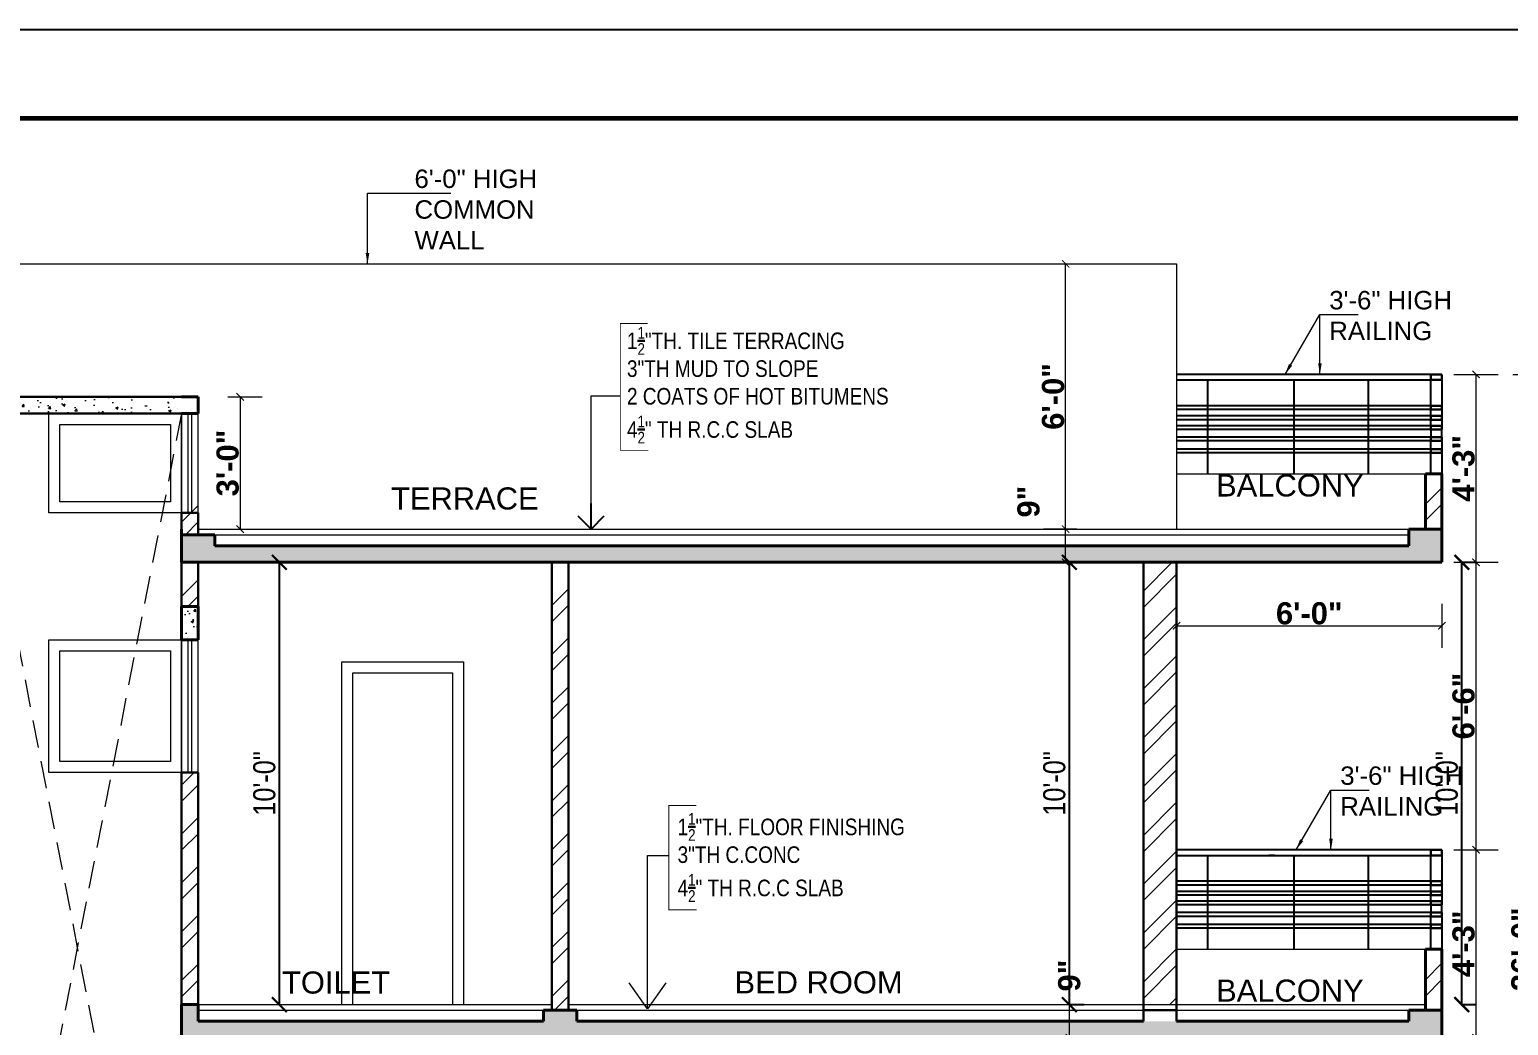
# Model space of a CAD drawing. Header units: feet. Extents: x 18471 to 30550, y -13540 to -11719.
# Drawn here: x 21024.7 to 21426, y -12119.7 to -11849.5 of the extents above; entities that cross this region are included whole.
import ezdxf

# ---------------------------------------------------------------- set-up
doc = ezdxf.new("R2010")
doc.units = ezdxf.units.FT
doc.header["$MEASUREMENT"] = 0
doc.header["$PDMODE"] = 2
doc.linetypes.add('DASHED', pattern=[0.75, 0.5, -0.25])
doc.layers.get('0').update_dxf_attribs({"lineweight": 30})
for name, color, linetype, plot in [('BLK_1_FLR_1_REGULAR_ROOM_1', 1, 'Continuous', False), ('BLK_1_FLR_1_REGULAR_ROOM_2', 1, 'Continuous', False), ('BLK_1_FLR_1_WC_BATH_HT', 3, 'Continuous', False)]:
    doc.layers.add(name, color=color, linetype=linetype, plot=plot)
for name, color, linetype, lineweight in [('DIM', 7, 'Continuous', 18), ('DIM 01', 7, 'Continuous', 9), ('DOOR', 32, 'Continuous', 13), ('Flooring', 160, 'Continuous', 15), ('HATCH', 9, 'Continuous', 20), ('PARAPET', 33, 'Continuous', 13), ('RAILING', 210, 'Continuous', 25), ('SLAB RCC', 1, 'Continuous', 40), ('SPECS', 7, 'Continuous', 13), ('TEXT', 7, 'Continuous', 30), ('WALL', 10, 'Continuous', 30), ('WINDOW', 150, 'Continuous', 20)]:
    doc.layers.add(name, color=color, linetype=linetype, lineweight=lineweight)
doc.styles.add('AR. TEXT 01', font='arialbd.ttf')
doc.styles.add('DIM TEXT', font='GOTHIC.TTF', dxfattribs={"height": 5})
doc.styles.add('PLUMBING', font='gbeitc.shx', dxfattribs={"height": 550})
doc.styles.get("Standard").update_dxf_attribs({"font": 'ARIALN.TTF'})
doc.styles.add('TEXT', font='arial.ttf', dxfattribs={"height": 5})
doc.dimstyles.new('DIM 50', dxfattribs={"dimtxt": 6, "dimasz": 3, "dimexe": 6, "dimexo": 4, "dimgap": 0.3125, "dimtad": 1, "dimzin": 3, "dimdsep": 46, "dimlunit": 4, "dimtxsty": 'AR. TEXT 01', "dimblk": 'DOT', "dimcen": 0.09, "dimclrd": 5, "dimclre": 5, "dimclrt": 5, "dimazin": 0, "dimtfac": 0.8, "dimtofl": 0, "dimtmove": 1, "dimatfit": 3, "dimfxl": 6, "dimfxlon": 1, "dimfrac": 1, "dimtolj": 1, "dimtzin": 0, "dimlwd": -1, "dimlwe": -1, "dimarcsym": 1})
doc.dimstyles.new('DIM STYLE', dxfattribs={"dimtxt": 5, "dimasz": 3, "dimexe": 0, "dimexo": 0, "dimgap": 1.5, "dimtad": 1, "dimdec": 4, "dimzin": 3, "dimdsep": 46, "dimlunit": 4, "dimtxsty": 'DIM TEXT', "dimblk": 'ARCHTICK', "dimcen": 0, "dimdle": 1, "dimclrd": 256, "dimclre": 253, "dimclrt": 256, "dimadec": 0, "dimazin": 0, "dimtfac": 0.75, "dimtdec": 4, "dimtofl": 0, "dimtmove": 1, "dimatfit": 3, "dimfxl": 1, "dimfrac": 1, "dimtolj": 1, "dimtzin": 0, "dimlwd": -1, "dimlwe": -1, "dimarcsym": 0})
doc.dimstyles.get("Standard").update_dxf_attribs({"dimtxt": 6, "dimasz": 4, "dimexe": 4, "dimexo": 4, "dimgap": 1, "dimtad": 1, "dimdec": 1, "dimzin": 3, "dimdsep": 46, "dimlunit": 4, "dimtxsty": 'Standard', "dimblk": 'ARCHTICK', "dimcen": 0.09, "dimadec": 0, "dimazin": 0, "dimtfac": 1.005, "dimtdec": 1, "dimtofl": 0, "dimtmove": 2, "dimatfit": 3, "dimfxl": 4, "dimfxlon": 1, "dimtolj": 1, "dimtzin": 0, "dimarcsym": 0})
doc.dimstyles.new('STANDARD$7', dxfattribs={"dimtxt": 400, "dimasz": 400, "dimexe": 50, "dimexo": 0, "dimgap": 100, "dimtad": 0, "dimdec": 0, "dimzin": 0, "dimdsep": 46, "dimtxsty": 'PLUMBING', "dimcen": 0, "dimdle": 50, "dimse1": 1, "dimse2": 1, "dimclrd": 256, "dimclre": 63, "dimclrt": 256, "dimadec": 0, "dimazin": 0, "dimtfac": 1, "dimtdec": 0, "dimtofl": 0, "dimtmove": 0, "dimatfit": 3, "dimldrblk": 'OPEN90', "dimfxl": 1, "dimtolj": 1, "dimtzin": 0, "dimlwd": -1, "dimlwe": -1, "dimarcsym": 0})

# ---------------------------------------------------------------- blocks, each defined once
blk = doc.blocks.new('_ArchTick')
at = {"color": 0, "linetype": 'ByBlock', "const_width": 0.15}
blk.add_lwpolyline([(-0.5, -0.5), (0.5, 0.5)], dxfattribs=at)
blk = doc.blocks.new('*D116')
at = {"layer": 'Defpoints', "color": 0, "transparency": 16777216}
for p in [(21306.88, -12114.07), (21306.88, -12114.07), (21306.88, -12123.07)]:
    blk.add_point(p, dxfattribs=at)
at = {"layer": 'DIM 01', "ltscale": 5, "transparency": 16777216}
for p, q in [((21306.88, -12123.07), (21306.88, -12114.07)), ((21310.88, -12114.07), (21312.88, -12114.07)), ((21310.88, -12123.07), (21312.88, -12123.07))]:
    blk.add_line(p, q, dxfattribs=at)
at = {"layer": 'DIM 01', "transparency": 16777216, "xscale": 2, "yscale": 2, "zscale": 2}
for p, rotation in [((21306.88, -12114.07), 90), ((21306.88, -12123.07), 270)]:
    blk.add_blockref('_ArchTick', p, dxfattribs=dict(at, rotation=rotation))
at = {"layer": 'DIM 01', "transparency": 16777216, "insert": (21306.88, -12106.19), "char_height": 6, "attachment_point": 5, "rotation": 90, "style": 'AR. TEXT 01'}
blk.add_mtext('\\A1;9"', dxfattribs=at)
blk = doc.blocks.new('*D117')
at = {"layer": 'BLK_1_FLR_1_REGULAR_ROOM_1', "color": 0, "lineweight": -2, "transparency": 16777216}
for p, q in [((21306.88, -11994.07), (21310.88, -11994.07)), ((21306.88, -12114.07), (21306.88, -11994.07)), ((21306.88, -12114.07), (21310.88, -12114.07))]:
    blk.add_line(p, q, dxfattribs=at)
at = {"layer": 'Defpoints', "color": 0, "transparency": 16777216}
for p in [(21306.88, -11994.07), (21306.88, -11994.07), (21306.88, -12114.07)]:
    blk.add_point(p, dxfattribs=at)
at = {"layer": 'BLK_1_FLR_1_REGULAR_ROOM_1', "color": 0, "lineweight": -2, "transparency": 16777216, "xscale": 4, "yscale": 4, "zscale": 4}
for p, rotation in [((21306.88, -11994.07), 90), ((21306.88, -12114.07), 270)]:
    blk.add_blockref('_ArchTick', p, dxfattribs=dict(at, rotation=rotation))
at = {"layer": 'BLK_1_FLR_1_REGULAR_ROOM_1', "color": 0, "transparency": 16777216, "insert": (21302.82, -12054.07), "char_height": 6, "attachment_point": 5, "rotation": 90}
blk.add_mtext('\\A1;10\'-0"', dxfattribs=at)
blk = doc.blocks.new('*D125')
at = {"layer": 'Defpoints', "color": 0, "transparency": 16777216}
for p in [(21391.48, -12072.07), (21417.24, -12072.07), (21391.48, -12123.07)]:
    blk.add_point(p, dxfattribs=at)
at = {"layer": 'DIM 01', "ltscale": 5, "transparency": 16777216}
for p, q in [((21411.24, -12072.07), (21423.24, -12072.07)), ((21417.24, -12123.07), (21417.24, -12072.07)), ((21411.24, -12123.07), (21423.24, -12123.07))]:
    blk.add_line(p, q, dxfattribs=at)
at = {"layer": 'DIM 01', "transparency": 16777216, "xscale": 2, "yscale": 2, "zscale": 2}
for p, rotation in [((21417.24, -12072.07), 90), ((21417.24, -12123.07), 270)]:
    blk.add_blockref('_ArchTick', p, dxfattribs=dict(at, rotation=rotation))
at = {"layer": 'DIM 01', "transparency": 16777216, "insert": (21413.87, -12097.57), "char_height": 6, "attachment_point": 5, "rotation": 90, "style": 'AR. TEXT 01'}
blk.add_mtext('\\A1;4\'-3"', dxfattribs=at)
blk = doc.blocks.new('*D126')
at = {"layer": 'Defpoints', "color": 0, "transparency": 16777216}
for p in [(21391.48, -11994.07), (21417.24, -11994.07), (21391.48, -12072.07)]:
    blk.add_point(p, dxfattribs=at)
at = {"layer": 'DIM 01', "ltscale": 5, "transparency": 16777216}
for p, q in [((21411.24, -11994.07), (21423.24, -11994.07)), ((21417.24, -12072.07), (21417.24, -11994.07)), ((21411.24, -12072.07), (21423.24, -12072.07))]:
    blk.add_line(p, q, dxfattribs=at)
at = {"layer": 'DIM 01', "transparency": 16777216, "xscale": 2, "yscale": 2, "zscale": 2}
for p, rotation in [((21417.24, -11994.07), 90), ((21417.24, -12072.07), 270)]:
    blk.add_blockref('_ArchTick', p, dxfattribs=dict(at, rotation=rotation))
at = {"layer": 'DIM 01', "transparency": 16777216, "insert": (21413.87, -12033.07), "char_height": 6, "attachment_point": 5, "rotation": 90, "style": 'AR. TEXT 01'}
blk.add_mtext('\\A1;6\'-6"', dxfattribs=at)
blk = doc.blocks.new('*D127')
at = {"layer": 'Defpoints', "color": 0, "transparency": 16777216}
for p in [(21389.98, -11943.07), (21417.24, -11943.07), (21391.48, -11994.07)]:
    blk.add_point(p, dxfattribs=at)
at = {"layer": 'DIM 01', "ltscale": 5, "transparency": 16777216}
for p, q in [((21411.24, -11943.07), (21423.24, -11943.07)), ((21417.24, -11994.07), (21417.24, -11943.07)), ((21411.24, -11994.07), (21423.24, -11994.07))]:
    blk.add_line(p, q, dxfattribs=at)
at = {"layer": 'DIM 01', "transparency": 16777216, "xscale": 2, "yscale": 2, "zscale": 2}
for p, rotation in [((21417.24, -11943.07), 90), ((21417.24, -11994.07), 270)]:
    blk.add_blockref('_ArchTick', p, dxfattribs=dict(at, rotation=rotation))
at = {"layer": 'DIM 01', "transparency": 16777216, "insert": (21413.87, -11968.57), "char_height": 6, "attachment_point": 5, "rotation": 90, "style": 'AR. TEXT 01'}
blk.add_mtext('\\A1;4\'-3"', dxfattribs=at)
blk = doc.blocks.new('*D128')
at = {"layer": 'Defpoints', "color": 0, "transparency": 16777216}
for p in [(21391.48, -11943.07), (21411.16, -12255.07), (21433.22, -12255.07)]:
    blk.add_point(p, dxfattribs=at)
at = {"layer": 'DIM 01', "ltscale": 5, "transparency": 16777216}
for p, q in [((21427.22, -11943.07), (21439.22, -11943.07)), ((21433.22, -11943.07), (21433.22, -12255.07)), ((21427.22, -12255.07), (21439.22, -12255.07))]:
    blk.add_line(p, q, dxfattribs=at)
at = {"layer": 'DIM 01', "transparency": 16777216, "xscale": 2, "yscale": 2, "zscale": 2}
for p, rotation in [((21433.22, -11943.07), 90), ((21433.22, -12255.07), 270)]:
    blk.add_blockref('_ArchTick', p, dxfattribs=dict(at, rotation=rotation))
at = {"layer": 'DIM 01', "transparency": 16777216, "insert": (21429.85, -12099.07), "char_height": 6, "attachment_point": 5, "rotation": 90, "style": 'AR. TEXT 01'}
blk.add_mtext('\\A1;26\'-0"', dxfattribs=at)
blk = doc.blocks.new('_Open90')
at = {"color": 0, "linetype": 'ByBlock', "lineweight": -2}
for p, q in [((0, 0), (-1, 0)), ((-0.5, 0.5), (0, 0)), ((0, 0), (-0.5, -0.5))]:
    blk.add_line(p, q, dxfattribs=at)
blk = doc.blocks.new('*D132')
at = {"layer": 'Defpoints', "color": 0, "ltscale": 5, "transparency": 16777216}
for p in [(21305.87, -11985.07), (21312.88, -11985.07), (21312.88, -11994.07)]:
    blk.add_point(p, dxfattribs=at)
at = {"layer": 'DIM 01', "ltscale": 5, "transparency": 16777216}
for p, q in [((21308.88, -11985.07), (21299.87, -11985.07)), ((21305.87, -11994.07), (21305.87, -11985.07)), ((21308.88, -11994.07), (21299.87, -11994.07))]:
    blk.add_line(p, q, dxfattribs=at)
at = {"layer": 'DIM 01', "ltscale": 5, "transparency": 16777216, "xscale": 2, "yscale": 2, "zscale": 2}
for p, rotation in [((21305.87, -11985.07), 90), ((21305.87, -11994.07), 270)]:
    blk.add_blockref('_ArchTick', p, dxfattribs=dict(at, rotation=rotation))
at = {"layer": 'DIM 01', "ltscale": 5, "transparency": 16777216, "insert": (21295.82, -11977.61), "char_height": 6, "attachment_point": 5, "rotation": 90, "style": 'AR. TEXT 01'}
blk.add_mtext('\\A1;9"', dxfattribs=at)
blk = doc.blocks.new('*D133')
at = {"layer": 'Defpoints', "color": 0, "ltscale": 5, "transparency": 16777216}
for p in [(21305.87, -11913.07), (21305.87, -11913.07), (21312.88, -11985.07)]:
    blk.add_point(p, dxfattribs=at)
at = {"layer": 'DIM 01', "ltscale": 5, "transparency": 16777216}
for p, q in [((21305.87, -11913.07), (21311.87, -11913.07)), ((21305.87, -11985.07), (21305.87, -11913.07)), ((21308.88, -11985.07), (21299.87, -11985.07))]:
    blk.add_line(p, q, dxfattribs=at)
at = {"layer": 'DIM 01', "ltscale": 5, "transparency": 16777216, "xscale": 2, "yscale": 2, "zscale": 2}
for p, rotation in [((21305.87, -11913.07), 90), ((21305.87, -11985.07), 270)]:
    blk.add_blockref('_ArchTick', p, dxfattribs=dict(at, rotation=rotation))
at = {"layer": 'DIM 01', "ltscale": 5, "transparency": 16777216, "insert": (21302.49, -11949.07), "char_height": 6, "attachment_point": 5, "rotation": 90, "style": 'AR. TEXT 01'}
blk.add_mtext('\\A1;6\'-0"', dxfattribs=at)
blk = doc.blocks.new('*D134')
at = {"layer": 'Defpoints', "color": 0, "transparency": 16777216}
for p in [(21335.98, -11994.07), (21407.98, -11994.07), (21407.98, -12011.31)]:
    blk.add_point(p, dxfattribs=at)
at = {"layer": 'DIM 01', "ltscale": 5, "transparency": 16777216}
for p, q in [((21335.98, -12005.31), (21335.98, -12017.31)), ((21407.98, -12005.31), (21407.98, -12017.31)), ((21335.98, -12011.31), (21407.98, -12011.31))]:
    blk.add_line(p, q, dxfattribs=at)
at = {"layer": 'DIM 01', "transparency": 16777216, "xscale": 2, "yscale": 2, "zscale": 2, "rotation": 180}
blk.add_blockref('_ArchTick', (21335.98, -12011.31), dxfattribs=at)
at = {"layer": 'DIM 01', "transparency": 16777216, "xscale": 2, "yscale": 2, "zscale": 2}
blk.add_blockref('_ArchTick', (21407.98, -12011.31), dxfattribs=at)
at = {"layer": 'DIM 01', "transparency": 16777216, "insert": (21371.98, -12007.94), "char_height": 6, "attachment_point": 5, "style": 'AR. TEXT 01'}
blk.add_mtext('\\A1;6\'-0"', dxfattribs=at)
blk = doc.blocks.new('*D135')
at = {"layer": 'Defpoints', "color": 0, "transparency": 16777216}
for p in [(21074.52, -11949.18), (21074.52, -11985.07), (21081.88, -11985.07)]:
    blk.add_point(p, dxfattribs=at)
at = {"layer": 'DIM 01', "ltscale": 5, "transparency": 16777216}
for p, q in [((21078.52, -11949.18), (21087.88, -11949.18)), ((21081.88, -11949.18), (21081.88, -11985.07)), ((21078.52, -11985.07), (21087.88, -11985.07))]:
    blk.add_line(p, q, dxfattribs=at)
at = {"layer": 'DIM 01', "transparency": 16777216, "xscale": 2, "yscale": 2, "zscale": 2}
for p, rotation in [((21081.88, -11949.18), 90), ((21081.88, -11985.07), 270)]:
    blk.add_blockref('_ArchTick', p, dxfattribs=dict(at, rotation=rotation))
at = {"layer": 'DIM 01', "transparency": 16777216, "insert": (21078.5, -11967.13), "char_height": 6, "attachment_point": 5, "rotation": 90, "style": 'AR. TEXT 01'}
blk.add_mtext('\\A1;3\'-0"', dxfattribs=at)
blk = doc.blocks.new('*D333')
at = {"layer": 'BLK_1_FLR_1_WC_BATH_HT', "color": 0, "lineweight": -2, "transparency": 16777216}
for p, q in [((21092.51, -12114.07), (21092.51, -11994.07)), ((21096.51, -11994.07), (21096.51, -11994.07)), ((21096.51, -12114.07), (21096.51, -12114.07))]:
    blk.add_line(p, q, dxfattribs=at)
at = {"layer": 'Defpoints', "color": 0, "transparency": 16777216}
for p in [(21092.51, -11994.07), (21092.51, -11994.07), (21092.51, -12114.07)]:
    blk.add_point(p, dxfattribs=at)
at = {"layer": 'BLK_1_FLR_1_WC_BATH_HT', "color": 0, "lineweight": -2, "transparency": 16777216, "xscale": 4, "yscale": 4, "zscale": 4}
for p, rotation in [((21092.51, -11994.07), 90), ((21092.51, -12114.07), 270)]:
    blk.add_blockref('_ArchTick', p, dxfattribs=dict(at, rotation=rotation))
at = {"layer": 'BLK_1_FLR_1_WC_BATH_HT', "color": 0, "transparency": 16777216, "insert": (21088.45, -12054.07), "char_height": 6, "attachment_point": 5, "rotation": 90}
blk.add_mtext('\\A1;10\'-0"', dxfattribs=at)
blk = doc.blocks.new('*D403')
at = {"layer": 'BLK_1_FLR_1_REGULAR_ROOM_2', "color": 0, "lineweight": -2, "transparency": 16777216}
for p, q in [((21413.37, -11994.07), (21417.37, -11994.07)), ((21413.37, -12114.07), (21413.37, -11994.07)), ((21413.37, -12114.07), (21417.37, -12114.07))]:
    blk.add_line(p, q, dxfattribs=at)
at = {"layer": 'Defpoints', "color": 0, "transparency": 16777216}
for p in [(21413.37, -11994.07), (21413.37, -11994.07), (21413.37, -12114.07)]:
    blk.add_point(p, dxfattribs=at)
at = {"layer": 'BLK_1_FLR_1_REGULAR_ROOM_2', "color": 0, "lineweight": -2, "transparency": 16777216, "xscale": 4, "yscale": 4, "zscale": 4}
for p, rotation in [((21413.37, -11994.07), 90), ((21413.37, -12114.07), 270)]:
    blk.add_blockref('_ArchTick', p, dxfattribs=dict(at, rotation=rotation))
at = {"layer": 'BLK_1_FLR_1_REGULAR_ROOM_2', "color": 0, "transparency": 16777216, "insert": (21409.31, -12054.07), "char_height": 6, "attachment_point": 5, "rotation": 90}
blk.add_mtext('\\A1;10\'-0"', dxfattribs=at)

msp = doc.modelspace()

# ---------------------------------------------------------------- hatches: boundary and pattern name
at = {"layer": 'HATCH', "ltscale": 20}
h = msp.add_hatch(dxfattribs=at)
h.set_pattern_fill('AR-CONC', color=256, style=0)
h.set_pattern_definition([(50, (-49381.721, 64283.4427), (7.17260183, -0.62752135), [0.75, -8.25]), (-5, (-49381.721, 64283.443), (-1.38751334, 7.52192134), [0.6, -6.6]), (100.4514445, (-49381.123, 64283.3904), (5.78508847, 6.8943999), [0.6374019, -7.0114211]), (46.1842, (-49381.721, 64285.443), (10.6724133, -1.6551928), [1.125, -12.375]), (96.635635, (-49380.832, 64285.305), (9.3466195, 9.741186), [0.9561034, -10.5171376]), (-8.815836, (-49381.721, 64285.443), (9.3466195, 9.741186), [0.9, -9.9]), (21, (-49380.721, 64284.9427), (5.96907052, -4.0261889), [0.75, -8.25]), (-34, (-49380.721, 64284.943), (2.4331533, 7.25150045), [0.6, -6.6]), (71.451445, (-49380.2235, 64284.607), (8.40222377, 3.22531153), [0.6374019, -7.0114211]), (37.5, (-49381.721, 64283.4427), (0.12159855, 3.32893854), [0, -6.52, 0, -6.7, 0, -6.625]), (7.5, (-49381.721, 64283.4427), (2.63069537, 3.94411712), [0, -3.82, 0, -6.37, 0, -2.525]), (-32.5, (-49383.951, 64283.4427), (5.33822436, -0.22554872), [0, -2.5, 0, -7.8, 0, -10.35]), (-42.5, (-49384.951, 64283.4427), (5.8318617, 1.00104982), [0, -3.25, 0, -5.18, 0, -7.35])])
h.paths.add_polyline_path([(20998.984, -11953.676), (21064.484, -11953.676), (21064.484, -11949.176), (20998.984, -11949.176)])
at = {"layer": 'HATCH', "ltscale": 25}
h = msp.add_hatch(dxfattribs=at)
h.set_pattern_fill('ANSI32', color=256, scale=25, style=0)
h.set_pattern_definition([(45, (-48768.221, 64419.943), (-6.6291261, 6.6291261), []), (45, (-48763.8015, 64419.943), (-6.6291261, 6.6291261), [])])
h.paths.add_polyline_path([(21407.984, -11970.074), (21403.484, -11970.074), (21403.484, -11986.574), (21407.984, -11986.574)])
h = msp.add_hatch(dxfattribs=at)
h.set_pattern_fill('ANSI32', color=256, scale=25, style=0)
h.set_pattern_definition([(45, (-49375.721, 64290.943), (-6.6291261, 6.6291261), []), (45, (-49371.3015, 64290.943), (-6.6291261, 6.6291261), [])])
h.paths.add_polyline_path([(21065.984, -11986.574), (21070.484, -11986.574), (21070.484, -11976.176), (21065.984, -11976.176)])
at = {"layer": 'HATCH', "ltscale": 20}
h = msp.add_hatch(dxfattribs=at)
h.set_pattern_fill('AR-CONC', color=256, style=0)
h.set_pattern_definition([(50, (4892.995, 22476.2965), (7.1726018, -0.62752135), [0.75, -8.25]), (-5, (4892.995, 22476.2965), (-1.3875133, 7.5219213), [0.6, -6.6]), (100.4514, (4893.593, 22476.244), (5.7850938, 6.8943954), [0.6374019, -7.0114211]), (46.1842, (4892.995, 22478.2965), (10.6724105, -1.6551901), [1.125, -12.375]), (96.6356, (4893.885, 22478.159), (9.346627, 9.7411787), [0.956103, -10.51713]), (-8.8158, (4892.995, 22478.296), (9.3466195, 9.741186), [0.9, -9.9]), (21, (4893.995, 22477.7965), (5.9690705, -4.0261889), [0.75, -8.25]), (-34, (4893.995, 22477.7965), (2.4331533, 7.2515005), [0.6, -6.6]), (71.4514, (4894.493, 22477.461), (8.4022263, 3.225305), [0.6374019, -7.0114211]), (37.5, (4892.9953, 22476.2965), (0.12159855, 3.32893854), [0, -6.52, 0, -6.7, 0, -6.625]), (7.5, (4892.9953, 22476.2965), (2.63069537, 3.94411712), [0, -3.82, 0, -6.37, 0, -2.525]), (-32.5, (4890.7653, 22476.2965), (5.33822436, -0.22554872), [0, -2.5, 0, -7.8, 0, -10.35]), (-42.5, (4889.7653, 22476.2965), (5.8318617, 1.0010498), [0, -3.25, 0, -5.18, 0, -7.35])])
h.paths.add_polyline_path([(21407.984, -11985.074), (21398.984, -11985.074), (21398.984, -11989.574), (21173.234, -11989.574), (21164.234, -11989.574), (21074.984, -11989.574), (21074.984, -11986.574), (21065.984, -11986.574), (21065.984, -11994.074), (21308.984, -11994.074), (21407.984, -11994.074)])
at = {"layer": 'HATCH', "ltscale": 25}
h = msp.add_hatch(dxfattribs=at)
h.set_pattern_fill('ANSI32', color=256, scale=25, style=0)
h.set_pattern_definition([(45, (1262.344, 23294.311), (-6.629126, 6.629126), []), (45, (1266.763, 23294.311), (-6.629126, 6.629126), [])])
h.paths.add_polyline_path([(21070.484, -11994.074), (21065.984, -11994.074), (21065.984, -12006.074), (21070.484, -12006.074)])
h = msp.add_hatch(dxfattribs=at)
h.set_pattern_fill('ANSI32', color=256, scale=25, style=0)
h.set_pattern_definition([(45, (4910.995, 22467.2965), (-6.629126, 6.629126), []), (45, (4915.415, 22467.2965), (-6.629126, 6.629126), [])])
h.paths.add_polyline_path([(21335.984, -11994.074), (21326.984, -11994.074), (21326.984, -12114.074), (21335.984, -12114.074), (21335.984, -12072.074)])
h = msp.add_hatch(dxfattribs=at)
h.set_pattern_fill('ANSI32', color=256, scale=25, style=0)
h.set_pattern_definition([(45, (4892.995, 22473.2965), (-6.629126, 6.629126), []), (45, (4897.415, 22473.2965), (-6.629126, 6.629126), [])])
h.paths.add_polyline_path([(21170.984, -11997.074), (21166.484, -11997.074), (21166.484, -12115.574), (21170.984, -12115.574)])
at = {"layer": 'HATCH', "ltscale": 20}
h = msp.add_hatch(dxfattribs=at)
h.set_pattern_fill('AR-CONC', color=256, style=0)
h.set_pattern_definition([(50, (1262.3437, 23294.3106), (7.1726018, -0.62752135), [0.75, -8.25]), (-5, (1262.344, 23294.3106), (-1.3875133, 7.5219213), [0.6, -6.6]), (100.4514, (1262.9414, 23294.258), (5.7850938, 6.8943954), [0.6374019, -7.0114211]), (46.1842, (1262.344, 23296.311), (10.6724105, -1.6551901), [1.125, -12.375]), (96.6356, (1263.233, 23296.173), (9.346627, 9.7411787), [0.956103, -10.51713]), (-8.8158, (1262.344, 23296.311), (9.3466195, 9.741186), [0.9, -9.9]), (21, (1263.3437, 23295.8106), (5.9690705, -4.0261889), [0.75, -8.25]), (-34, (1263.344, 23295.8106), (2.4331533, 7.2515005), [0.6, -6.6]), (71.4514, (1263.841, 23295.475), (8.4022263, 3.225305), [0.6374019, -7.0114211]), (37.5, (1262.3437, 23294.3106), (0.12159855, 3.32893854), [0, -6.52, 0, -6.7, 0, -6.625]), (7.5, (1262.3437, 23294.3106), (2.63069537, 3.94411712), [0, -3.82, 0, -6.37, 0, -2.525]), (-32.5, (1260.1137, 23294.3106), (5.33822436, -0.22554872), [0, -2.5, 0, -7.8, 0, -10.35]), (-42.5, (1259.1137, 23294.3106), (5.8318617, 1.0010498), [0, -3.25, 0, -5.18, 0, -7.35])])
h.paths.add_polyline_path([(21070.484, -12006.074), (21065.984, -12006.074), (21065.984, -12015.074), (21070.484, -12015.074)])
at = {"layer": 'HATCH', "ltscale": 25}
h = msp.add_hatch(dxfattribs=at)
h.set_pattern_fill('ANSI32', color=256, scale=25, style=0)
h.set_pattern_definition([(45, (4880.995, 22473.2965), (-6.629126, 6.629126), []), (45, (4885.415, 22473.2965), (-6.629126, 6.629126), [])])
h.paths.add_polyline_path([(21070.484, -12171.074), (21065.984, -12171.074), (21065.984, -12255.074), (21063.734, -12255.074), (21063.734, -12261.074), (21061.484, -12261.074), (21061.484, -12267.074), (21074.984, -12267.074), (21074.984, -12261.074), (21072.734, -12261.074), (21072.734, -12255.074), (21070.484, -12255.074)])
h.paths.add_polyline_path([(21070.484, -12051.074), (21065.984, -12051.074), (21065.984, -12114.074), (21070.484, -12114.074)])
h = msp.add_hatch(dxfattribs=at)
h.set_pattern_fill('ANSI32', color=256, scale=25, style=0)
h.set_pattern_definition([(45, (-48768.221, 64290.943), (-6.6291261, 6.6291261), []), (45, (-48763.8015, 64290.943), (-6.6291261, 6.6291261), [])])
h.paths.add_polyline_path([(21407.984, -12099.074), (21403.484, -12099.074), (21403.484, -12115.574), (21407.984, -12115.574)])
at = {"layer": 'HATCH', "ltscale": 20}
h = msp.add_hatch(dxfattribs=at)
h.set_pattern_fill('AR-CONC', color=256, style=0)
h.set_pattern_definition([(50, (4892.995, 22473.2965), (7.1726018, -0.62752135), [0.75, -8.25]), (-5, (4892.995, 22473.2965), (-1.3875133, 7.5219213), [0.6, -6.6]), (100.4514, (4893.593, 22473.244), (5.7850938, 6.8943954), [0.6374019, -7.0114211]), (46.1842, (4892.995, 22475.2965), (10.6724105, -1.6551901), [1.125, -12.375]), (96.6356, (4893.885, 22475.159), (9.346627, 9.7411787), [0.956103, -10.51713]), (-8.8158, (4892.995, 22475.296), (9.3466195, 9.741186), [0.9, -9.9]), (21, (4893.995, 22474.7965), (5.9690705, -4.0261889), [0.75, -8.25]), (-34, (4893.995, 22474.7965), (2.4331533, 7.2515005), [0.6, -6.6]), (71.4514, (4894.493, 22474.461), (8.4022263, 3.225305), [0.6374019, -7.0114211]), (37.5, (4892.9953, 22473.2965), (0.12159855, 3.32893854), [0, -6.52, 0, -6.7, 0, -6.625]), (7.5, (4892.9953, 22473.2965), (2.63069537, 3.94411712), [0, -3.82, 0, -6.37, 0, -2.525]), (-32.5, (4890.7653, 22473.2965), (5.33822436, -0.22554872), [0, -2.5, 0, -7.8, 0, -10.35]), (-42.5, (4889.7653, 22473.2965), (5.8318617, 1.0010498), [0, -3.25, 0, -5.18, 0, -7.35])])
h.paths.add_polyline_path([(21070.484, -12114.074), (21065.984, -12114.074), (21065.984, -12123.074), (21407.984, -12123.074), (21407.984, -12115.574), (21398.984, -12115.574), (21398.984, -12118.574), (21173.234, -12118.574), (21173.234, -12115.574), (21164.234, -12115.574), (21164.234, -12118.574), (21070.484, -12118.574)])

# ---------------------------------------------------------------- linework, layer by layer
at = {"color": 3, "lineweight": 25}
msp.add_line((20520.543, -11849.532), (22380.543, -11849.532), dxfattribs=at)
at = {"layer": 'DIM', "const_width": 0.25}
for points in [[(21192.444, -11929.254), (21185.041, -11929.254), (21185.041, -11963.69), (21192.594, -11963.69)], [(21205.618, -12060.071), (21198.215, -12060.071), (21198.215, -12088.361), (21205.768, -12088.361)]]:
    msp.add_lwpolyline(points, dxfattribs=at)
at = {"layer": 'DOOR'}
for points in [[(21407.984, -11952.624), (21407.984, -11951.624)], [(21407.984, -11955.372), (21407.984, -11954.372)], [(21407.984, -11958.03), (21407.984, -11957.03)], [(21407.984, -11961.123), (21407.984, -11960.123)], [(21407.984, -11964.333), (21407.984, -11963.333)], [(21109.484, -12114.074), (21109.484, -12021.074), (21142.484, -12021.074), (21142.484, -12114.074)], [(21112.484, -12114.074), (21112.484, -12024.074), (21139.484, -12024.074), (21139.484, -12114.074)], [(21407.984, -12081.624), (21407.984, -12080.624)], [(21407.984, -12084.372), (21407.984, -12083.372)], [(21407.984, -12087.03), (21407.984, -12086.03)], [(21407.984, -12090.123), (21407.984, -12089.123)], [(21407.984, -12093.333), (21407.984, -12092.333)]]:
    msp.add_lwpolyline(points, dxfattribs=at)
at = {"layer": 'Flooring'}
for p, q in [((21070.484, -11985.074), (21398.984, -11985.074)), ((21074.984, -11986.574), (21398.984, -11986.574)), ((21406.121, -11985.074), (21407.984, -11985.074)), ((21070.484, -12114.074), (21166.484, -12114.074)), ((21170.984, -12114.074), (21403.484, -12114.074)), ((21070.484, -12115.574), (21164.234, -12115.574)), ((21173.234, -12115.574), (21398.984, -12115.574))]:
    msp.add_line(p, q, dxfattribs=at)
at = {"layer": 'PARAPET', "linetype": 'DASHED', "ltscale": 15}
for p, q in [((21065.984, -11953.676), (21009.484, -12243.074)), ((21065.984, -12243.074), (21009.484, -11953.676))]:
    msp.add_line(p, q, dxfattribs=at)
at = {"layer": 'RAILING', "lineweight": 15}
for p, q in [((21335.984, -11943.074), (21407.984, -11943.074)), ((21335.984, -11943.074), (21335.984, -11985.074)), ((21335.984, -11970.074), (21407.984, -11970.074)), ((21335.984, -12072.074), (21407.984, -12072.074)), ((21335.984, -12099.074), (21407.984, -12099.074))]:
    msp.add_line(p, q, dxfattribs=at)
at = {"layer": 'RAILING'}
for p, q in [((21407.984, -11943.074), (21335.984, -11943.074)), ((21335.984, -11944.574), (21407.984, -11944.574)), ((21344.349, -11944.574), (21344.349, -11970.074)), ((21367.815, -11944.574), (21367.815, -11970.074)), ((21387.96, -11944.574), (21387.96, -11970.074)), ((21404.984, -11951.624), (21404.984, -11944.574)), ((21407.984, -11944.574), (21407.984, -11943.074)), ((21407.984, -11943.074), (21407.984, -11944.574)), ((21407.984, -11944.574), (21407.984, -11951.624)), ((21407.984, -11951.624), (21335.984, -11951.624)), ((21407.984, -11952.624), (21335.984, -11952.624)), ((21407.984, -11954.372), (21335.984, -11954.372)), ((21404.984, -11954.372), (21404.984, -11952.624)), ((21407.984, -11952.624), (21407.984, -11951.624)), ((21407.984, -11951.624), (21407.984, -11952.624)), ((21407.984, -11952.624), (21407.984, -11954.372)), ((21407.984, -11955.372), (21407.984, -11954.372)), ((21407.984, -11954.372), (21407.984, -11955.372)), ((21407.984, -11955.372), (21335.984, -11955.372)), ((21407.984, -11957.03), (21335.984, -11957.03)), ((21407.984, -11958.03), (21335.984, -11958.03)), ((21404.984, -11957.03), (21404.984, -11955.372)), ((21404.984, -11958.03), (21404.984, -11960.123)), ((21407.984, -11955.372), (21407.984, -11957.03)), ((21407.984, -11958.03), (21407.984, -11957.03)), ((21407.984, -11957.03), (21407.984, -11958.03)), ((21407.984, -11960.123), (21407.984, -11958.03)), ((21407.984, -11960.123), (21335.984, -11960.123)), ((21407.984, -11961.123), (21335.984, -11961.123)), ((21404.984, -11963.333), (21404.984, -11961.123)), ((21407.984, -11961.123), (21407.984, -11960.123)), ((21407.984, -11960.123), (21407.984, -11961.123)), ((21407.984, -11961.123), (21407.984, -11963.333)), ((21407.984, -11963.333), (21335.984, -11963.333)), ((21407.984, -11964.333), (21335.984, -11964.333)), ((21404.984, -11970.074), (21404.984, -11964.333)), ((21407.984, -11964.333), (21407.984, -11963.333)), ((21407.984, -11963.333), (21407.984, -11964.333)), ((21407.984, -11964.333), (21407.984, -11970.074)), ((21407.984, -12072.074), (21335.984, -12072.074)), ((21335.984, -12072.074), (21335.984, -12073.574)), ((21335.984, -12073.574), (21407.984, -12073.574)), ((21344.349, -12073.574), (21344.349, -12099.074)), ((21362.529, -12073.574), (21361.029, -12073.574)), ((21367.815, -12073.574), (21367.815, -12099.074)), ((21387.96, -12073.574), (21387.96, -12099.074)), ((21404.984, -12080.624), (21404.984, -12073.574)), ((21407.984, -12073.574), (21407.984, -12072.074)), ((21407.984, -12072.074), (21407.984, -12073.574)), ((21407.984, -12073.574), (21407.984, -12080.624)), ((21335.984, -12080.624), (21335.984, -12081.624)), ((21407.984, -12080.624), (21335.984, -12080.624)), ((21407.984, -12081.624), (21335.984, -12081.624)), ((21404.984, -12083.372), (21404.984, -12081.624)), ((21407.984, -12081.624), (21407.984, -12080.624)), ((21407.984, -12080.624), (21407.984, -12081.624)), ((21407.984, -12081.624), (21407.984, -12083.372)), ((21335.984, -12083.372), (21335.984, -12084.372)), ((21407.984, -12083.372), (21335.984, -12083.372)), ((21407.984, -12084.372), (21335.984, -12084.372)), ((21335.984, -12086.03), (21335.984, -12087.03)), ((21407.984, -12086.03), (21335.984, -12086.03)), ((21404.984, -12086.03), (21404.984, -12084.372)), ((21407.984, -12084.372), (21407.984, -12083.372)), ((21407.984, -12083.372), (21407.984, -12084.372)), ((21407.984, -12084.372), (21407.984, -12086.03)), ((21407.984, -12087.03), (21407.984, -12086.03)), ((21407.984, -12086.03), (21407.984, -12087.03)), ((21407.984, -12087.03), (21335.984, -12087.03)), ((21407.984, -12089.123), (21335.984, -12089.123)), ((21335.984, -12089.123), (21335.984, -12090.123)), ((21407.984, -12090.123), (21335.984, -12090.123)), ((21404.984, -12087.03), (21404.984, -12089.123)), ((21404.984, -12092.333), (21404.984, -12090.123)), ((21407.984, -12089.123), (21407.984, -12087.03)), ((21407.984, -12090.123), (21407.984, -12089.123)), ((21407.984, -12089.123), (21407.984, -12090.123)), ((21407.984, -12090.123), (21407.984, -12092.333)), ((21407.984, -12092.333), (21335.984, -12092.333)), ((21335.984, -12092.333), (21335.984, -12093.333)), ((21407.984, -12093.333), (21335.984, -12093.333)), ((21404.984, -12099.074), (21404.984, -12093.333)), ((21407.984, -12093.333), (21407.984, -12092.333)), ((21407.984, -12092.333), (21407.984, -12093.333)), ((21407.984, -12093.333), (21407.984, -12099.074))]:
    msp.add_line(p, q, dxfattribs=at)
at = {"layer": 'RAILING', "lineweight": 30}
for p, q in [((21404.984, -11943.074), (21404.984, -11944.574)), ((21404.984, -11944.574), (21404.984, -11943.074)), ((21404.984, -11943.074), (21407.984, -11943.074)), ((21404.984, -11943.074), (21407.984, -11943.074)), ((21404.984, -11944.574), (21407.984, -11944.574)), ((21407.984, -11944.574), (21407.984, -11943.074)), ((21404.984, -11951.624), (21404.984, -11952.624)), ((21404.984, -11952.624), (21404.984, -11951.624)), ((21404.984, -11951.624), (21407.984, -11951.624)), ((21404.984, -11952.624), (21407.984, -11952.624)), ((21404.984, -11954.372), (21404.984, -11955.372)), ((21404.984, -11955.372), (21404.984, -11954.372)), ((21404.984, -11954.372), (21407.984, -11954.372)), ((21407.984, -11952.624), (21407.984, -11951.624)), ((21407.984, -11955.372), (21407.984, -11954.372)), ((21404.984, -11955.372), (21407.984, -11955.372)), ((21404.984, -11957.03), (21404.984, -11958.03)), ((21404.984, -11958.03), (21404.984, -11957.03)), ((21404.984, -11957.03), (21407.984, -11957.03)), ((21404.984, -11958.03), (21407.984, -11958.03)), ((21407.984, -11958.03), (21407.984, -11957.03)), ((21404.984, -11960.123), (21404.984, -11961.123)), ((21404.984, -11961.123), (21404.984, -11960.123)), ((21404.984, -11960.123), (21407.984, -11960.123)), ((21404.984, -11961.123), (21407.984, -11961.123)), ((21407.984, -11961.123), (21407.984, -11960.123)), ((21404.984, -11963.333), (21404.984, -11964.333)), ((21404.984, -11964.333), (21404.984, -11963.333)), ((21404.984, -11963.333), (21407.984, -11963.333)), ((21404.984, -11964.333), (21407.984, -11964.333)), ((21407.984, -11964.333), (21407.984, -11963.333)), ((21404.984, -12072.074), (21404.984, -12073.574)), ((21404.984, -12073.574), (21404.984, -12072.074)), ((21404.984, -12072.074), (21407.984, -12072.074)), ((21404.984, -12072.074), (21407.984, -12072.074)), ((21404.984, -12073.574), (21407.984, -12073.574)), ((21407.984, -12073.574), (21407.984, -12072.074)), ((21404.984, -12080.624), (21404.984, -12081.624)), ((21404.984, -12081.624), (21404.984, -12080.624)), ((21404.984, -12080.624), (21407.984, -12080.624)), ((21404.984, -12081.624), (21407.984, -12081.624)), ((21407.984, -12081.624), (21407.984, -12080.624)), ((21404.984, -12083.372), (21404.984, -12084.372)), ((21404.984, -12084.372), (21404.984, -12083.372)), ((21404.984, -12083.372), (21407.984, -12083.372)), ((21404.984, -12084.372), (21407.984, -12084.372)), ((21404.984, -12086.03), (21404.984, -12087.03)), ((21404.984, -12087.03), (21404.984, -12086.03)), ((21404.984, -12086.03), (21407.984, -12086.03)), ((21407.984, -12084.372), (21407.984, -12083.372)), ((21407.984, -12087.03), (21407.984, -12086.03)), ((21404.984, -12087.03), (21407.984, -12087.03)), ((21404.984, -12089.123), (21404.984, -12090.123)), ((21404.984, -12090.123), (21404.984, -12089.123)), ((21404.984, -12089.123), (21407.984, -12089.123)), ((21404.984, -12090.123), (21407.984, -12090.123)), ((21407.984, -12090.123), (21407.984, -12089.123)), ((21404.984, -12092.333), (21404.984, -12093.333)), ((21404.984, -12093.333), (21404.984, -12092.333)), ((21404.984, -12092.333), (21407.984, -12092.333)), ((21404.984, -12093.333), (21407.984, -12093.333)), ((21407.984, -12093.333), (21407.984, -12092.333))]:
    msp.add_line(p, q, dxfattribs=at)
at = {"layer": 'SLAB RCC', "lineweight": 0}
for p, q in [((20795.984, -11913.074), (21335.984, -11913.074)), ((21335.984, -11913.074), (21335.984, -11943.074))]:
    msp.add_line(p, q, dxfattribs=at)
at = {"layer": 'SLAB RCC'}
for p, q in [((21065.984, -11949.176), (21070.484, -11949.176)), ((21070.484, -11949.176), (21070.484, -11953.676)), ((21065.984, -11953.676), (21070.484, -11953.676)), ((21407.984, -11970.074), (21403.484, -11970.074)), ((21403.484, -11970.074), (21403.484, -11985.074)), ((21407.984, -11994.074), (21407.984, -11970.074)), ((21065.984, -11994.074), (21065.984, -11985.074)), ((21074.984, -11986.574), (21065.984, -11986.574)), ((21074.984, -11986.574), (21074.984, -11989.574)), ((21398.984, -11985.074), (21407.984, -11985.074)), ((21398.984, -11985.074), (21398.984, -11989.574)), ((21407.984, -11994.074), (21407.984, -11985.074)), ((21074.984, -11989.574), (21173.234, -11989.574)), ((21173.234, -11989.574), (21398.984, -11989.574)), ((21065.984, -11994.074), (21398.984, -11994.074)), ((21398.984, -11994.074), (21407.984, -11994.074)), ((21070.484, -12006.074), (21065.984, -12006.074)), ((21065.984, -12015.074), (21065.984, -12006.074)), ((21070.484, -12015.074), (21070.484, -12006.074)), ((21070.484, -12015.074), (21065.984, -12015.074)), ((21407.984, -12099.074), (21403.484, -12099.074)), ((21403.484, -12099.074), (21403.484, -12115.574)), ((21407.984, -12123.074), (21407.984, -12099.074)), ((21070.484, -12114.074), (21065.984, -12114.074)), ((21065.984, -12114.074), (21065.984, -12123.074)), ((21070.484, -12118.574), (21070.484, -12114.074)), ((21070.484, -12118.574), (21164.234, -12118.574)), ((21164.234, -12118.574), (21164.234, -12115.574)), ((21164.234, -12115.574), (21173.234, -12115.574)), ((21173.234, -12118.574), (21173.234, -12115.574)), ((21173.234, -12118.574), (21326.984, -12118.574)), ((21335.984, -12118.574), (21398.984, -12118.574)), ((21398.984, -12115.574), (21398.984, -12118.574)), ((21398.984, -12115.574), (21407.984, -12115.574))]:
    msp.add_line(p, q, dxfattribs=at)
at = {"layer": 'WALL', "color": 35, "linetype": 'Continuous', "lineweight": 60}
msp.add_line((20544.543, -11873.532), (22356.543, -11873.532), dxfattribs=at)
at = {"layer": 'WALL'}
for p, q in [((21070.484, -11949.176), (21004.984, -11949.176)), ((21070.484, -11953.676), (21004.984, -11953.676)), ((21065.984, -11985.074), (21065.984, -11980.676)), ((21065.984, -11980.676), (21070.484, -11980.676)), ((21070.484, -11986.574), (21070.484, -11980.676)), ((21065.984, -12006.074), (21065.984, -11994.074)), ((21070.484, -12006.074), (21070.484, -11994.074)), ((21166.484, -12115.574), (21166.484, -11994.074)), ((21170.984, -12115.574), (21170.984, -11994.074)), ((21326.984, -12115.574), (21326.984, -11994.074)), ((21335.984, -12115.574), (21335.984, -11994.074)), ((21065.984, -12114.074), (21065.984, -12051.074)), ((21065.984, -12051.074), (21070.484, -12051.074)), ((21070.484, -12114.074), (21070.484, -12051.074)), ((21326.984, -12115.574), (21326.984, -12118.574)), ((21335.984, -12115.574), (21326.984, -12115.574)), ((21335.984, -12115.574), (21335.984, -12118.574))]:
    msp.add_line(p, q, dxfattribs=at)
at = {"layer": 'WINDOW'}
for p, q in [((21065.984, -11980.676), (21065.984, -11953.676)), ((21067.734, -11980.676), (21067.734, -11953.676)), ((21068.734, -11980.676), (21068.734, -11953.676)), ((21070.484, -11980.676), (21070.484, -11953.676)), ((21404.984, -11951.624), (21404.984, -11952.624)), ((21404.984, -11954.372), (21404.984, -11955.372)), ((21404.984, -11957.03), (21404.984, -11958.03)), ((21404.984, -11960.123), (21404.984, -11961.123)), ((21404.984, -11963.333), (21404.984, -11964.333)), ((21065.984, -12051.074), (21065.984, -12015.074)), ((21067.734, -12051.074), (21067.734, -12015.074)), ((21068.734, -12051.074), (21068.734, -12015.074)), ((21070.484, -12051.074), (21070.484, -12015.074)), ((21404.984, -12080.624), (21404.984, -12081.624)), ((21404.984, -12083.372), (21404.984, -12084.372)), ((21404.984, -12086.03), (21404.984, -12087.03)), ((21404.984, -12089.123), (21404.984, -12090.123)), ((21404.984, -12092.333), (21404.984, -12093.333))]:
    msp.add_line(p, q, dxfattribs=at)
for points in [[(21029.984, -11953.676), (21065.984, -11953.676), (21065.984, -11980.676), (21029.984, -11980.676)], [(21032.984, -11956.676), (21062.984, -11956.676), (21062.984, -11977.676), (21032.984, -11977.676)], [(21029.984, -12015.074), (21065.984, -12015.074), (21065.984, -12051.074), (21029.984, -12051.074)], [(21032.984, -12018.074), (21062.984, -12018.074), (21062.984, -12048.074), (21032.984, -12048.074)]]:
    msp.add_lwpolyline(points, close=True, dxfattribs=at)

# ---------------------------------------------------------------- texts
at = {"layer": 'TEXT', "attachment_point": 1}
for s, insert, char_height, width in [('{\\fArial|b0|i0|c0|p34;6\'-0" HIGH \\PCOMMON WALL}', (21129.178, -11887.512), 5, 37.04404), ('{\\fArial|b0|i0|c0|p34;3\'-6" HIGH \\PRAILING}', (21377.408, -11920.448), 5, 37.04404), ('\\A1;1{\\H0.7x;\\S1/2;}"TH. TILE TERRACING\\P3"TH MUD TO SLOPE\\P2 COATS OF HOT BITUMENS \\P4{\\H0.7x;\\S1/2;}" TH R.C.C SLAB', (21186.832, -11930.201), 4.5, 132.14493), ('{\\fArial|b0|i0|c0|p34;3\'-6" HIGH \\PRAILING}', (21380.408, -12049.448), 5, 37.04404), ('\\A1;1{\\H0.7x;\\S1/2;}"TH. FLOOR FINISHING \\P3"TH C.CONC\\P4{\\H0.7x;\\S1/2;}" TH R.C.C SLAB', (21200.567, -12062.075), 4.5, 160.64493)]:
    msp.add_mtext(s, dxfattribs=dict(at, insert=insert, char_height=char_height, width=width))
at = {"layer": 'TEXT', "char_height": 6, "attachment_point": 2, "style": 'TEXT'}
for s, insert, width in [('\\A1;BALCONY', (21366.731, -11970.215), 78.02084), ('\\A1;TERRACE', (21142.841, -11973.743), 86.52084), ('\\A1;TOILET', (21107.903, -12105.08), 78.02084), ('\\A1;BED ROOM', (21238.837, -12105.031), 78.02084), ('\\A1;BALCONY', (21366.731, -12107.273), 78.02084)]:
    msp.add_mtext(s, dxfattribs=dict(at, insert=insert, width=width))

# ---------------------------------------------------------------- dimensions: what is measured, and where the dimension line sits
at = {"layer": 'BLK_1_FLR_1_REGULAR_ROOM_1', "color": 1}
dim = msp.add_linear_dim(base=(21306.881, -11994.074), p1=(21306.881, -12114.074), p2=(21306.881, -11994.074), angle=270, dimstyle='Standard', override={"dimfxl": 7}, dxfattribs=at)
dim.commit()
dim.dimension.update_dxf_attribs({"geometry": '*D117', "text_midpoint": (21302.818, -12054.074)})
at = {"layer": 'BLK_1_FLR_1_REGULAR_ROOM_2', "color": 1}
dim = msp.add_linear_dim(base=(21413.373, -11994.074), p1=(21413.373, -12114.074), p2=(21413.373, -11994.074), angle=270, dimstyle='Standard', override={"dimfxl": 7}, dxfattribs=at)
dim.commit()
dim.dimension.update_dxf_attribs({"geometry": '*D403', "text_midpoint": (21409.31, -12054.074)})
at = {"layer": 'BLK_1_FLR_1_WC_BATH_HT'}
dim = msp.add_linear_dim(base=(21092.512, -11994.074), p1=(21092.512, -12114.074), p2=(21092.512, -11994.074), angle=270, dimstyle='Standard', override={"dimfxl": 7}, dxfattribs=at)
dim.commit()
dim.dimension.update_dxf_attribs({"geometry": '*D333', "text_midpoint": (21088.449, -12054.074)})
at = {"layer": 'DIM 01', "ltscale": 5}
for base, p1, p2, picture, middle in [((21305.866, -11913.074), (21312.881, -11985.074), (21305.866, -11913.074), '*D133', (21302.49, -11949.074)), ((21417.24, -11943.074), (21391.484, -11994.074), (21389.984, -11943.074), '*D127', (21413.868, -11968.574)), ((21433.219, -12255.074), (21391.484, -11943.074), (21411.164, -12255.074), '*D128', (21429.847, -12099.074)), ((21081.875, -11985.074), (21074.522, -11949.176), (21074.522, -11985.074), '*D135', (21078.503, -11967.125)), ((21417.24, -11994.074), (21391.484, -12072.074), (21391.484, -11994.074), '*D126', (21413.868, -12033.074)), ((21417.24, -12072.074), (21391.484, -12123.074), (21391.484, -12072.074), '*D125', (21413.868, -12097.574))]:
    dim = msp.add_linear_dim(base=base, p1=p1, p2=p2, angle=90, dimstyle='DIM 50', override={"dimtxt": 6, "dimasz": 2, "dimblk": 'ArchTick', "dimblk1": 'ArchTick', "dimblk2": 'ArchTick', "dimclrd": 256, "dimclre": 256, "dimclrt": 256, "dimtmove": 2}, dxfattribs=at)
    dim.commit()
    dim.dimension.update_dxf_attribs({"geometry": picture, "text_midpoint": middle})
for base, p1, p2, angle, picture, middle in [((21305.866, -11985.074), (21312.881, -11994.074), (21312.881, -11985.074), 90, '*D132', (21295.82, -11977.615)), ((21306.881, -12114.074), (21306.881, -12123.074), (21306.881, -12114.074), 270, '*D116', (21306.881, -12106.192))]:
    dim = msp.add_linear_dim(base=base, p1=p1, p2=p2, angle=angle, dimstyle='DIM 50', override={"dimtxt": 6, "dimasz": 2, "dimblk": 'ArchTick', "dimblk1": 'ArchTick', "dimblk2": 'ArchTick', "dimclrd": 256, "dimclre": 256, "dimclrt": 256, "dimtmove": 2}, dxfattribs=at)
    dim.commit()
    dim.dimension.update_dxf_attribs({"geometry": picture, "text_midpoint": middle, "dimtype": 160})
dim = msp.add_linear_dim(base=(21407.984, -12011.311), p1=(21335.984, -11994.074), p2=(21407.984, -11994.074), dimstyle='DIM 50', override={"dimtxt": 6, "dimasz": 2, "dimblk": 'ArchTick', "dimblk1": 'ArchTick', "dimblk2": 'ArchTick', "dimclrd": 256, "dimclre": 256, "dimclrt": 256, "dimtmove": 2}, dxfattribs=at)
dim.commit()
dim.dimension.update_dxf_attribs({"geometry": '*D134', "text_midpoint": (21371.984, -12007.938)})

# ---------------------------------------------------------------- leaders
at = {"layer": 'DIM'}
for points, override in [([(21177.081, -11985.074), (21177.081, -11948.918), (21185.041, -11948.918)], {"dimtxt": 5, "dimasz": 7, "dimexe": 0, "dimgap": 1.5, "dimdec": 4, "dimtxsty": 'DIM TEXT', "dimdle": 1, "dimclre": 253, "dimtfac": 0.75, "dimtdec": 4, "dimfxl": 18}), ([(21192.392, -12115.186), (21192.392, -12073.637), (21198.215, -12073.637)], {"dimtxt": 5, "dimasz": 7, "dimexe": 0, "dimgap": 1.5, "dimtad": 0, "dimdec": 4, "dimtxsty": 'DIM TEXT', "dimdle": 1, "dimclre": 253, "dimtfac": 0.75, "dimtdec": 4, "dimldrblk": 'Open90', "dimfxl": 18})]:
    msp.add_leader(points, dimstyle='STANDARD$7', override=override, dxfattribs=at)
at = {"layer": 'SPECS'}
for points in [[(21116.432, -11913.148), (21116.432, -11893.925), (21139.054, -11893.925)], [(21365.401, -11943.074), (21374.873, -11926.86)], [(21374.873, -11943.074), (21374.873, -11926.86), (21385.234, -11926.86)], [(21368.401, -12072.074), (21377.873, -12055.86)], [(21377.873, -12072.074), (21377.873, -12055.86), (21388.234, -12055.86)]]:
    msp.add_leader(points, dimstyle='DIM STYLE', override={"dimtad": 0}, dxfattribs=at)

doc.saveas('drawing.dxf')
